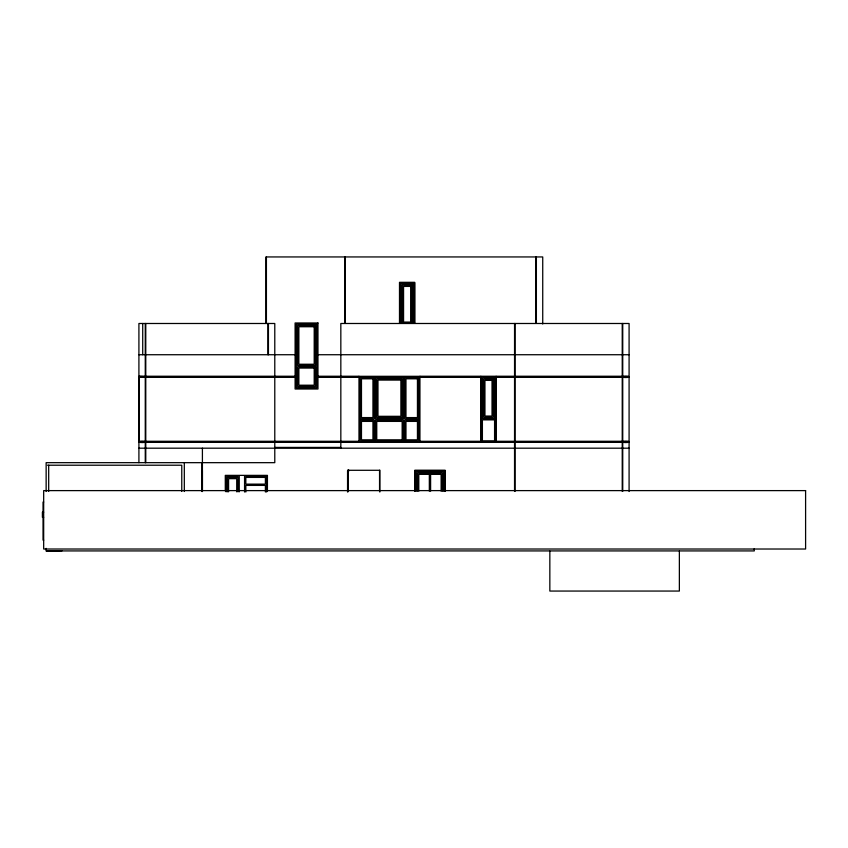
<?xml version="1.0" encoding="UTF-8"?>
<svg xmlns="http://www.w3.org/2000/svg" width="848" height="848" viewBox="0 0 848 848"><rect width="100%" height="100%" fill="white"/><g stroke="black" fill="none" stroke-linecap="round" stroke-linejoin="round"><path stroke-width="1.27" d="M138.913 442.094L138.913 376.576M202.407 491.511L202.407 470.545M399.747 282.607L399.747 323.226L399.747 282.607L414.471 282.607L414.471 323.226L414.471 282.607M481.123 442.094L481.123 376.576L495.847 376.576L495.847 442.094L481.123 442.094L481.123 376.576M495.847 442.094L495.847 376.576M145.262 377.074L138.913 377.328L145.262 377.328M145.262 441.331C136.846 440.366 136.846 443.324 145.262 442.349M622.739 377.328C631.156 378.303 631.156 375.346 622.739 376.311M622.739 442.349C631.156 443.324 631.156 440.366 622.739 441.331M46.205 548.38L46.205 550.924L62.021 550.776M138.913 354.729L295.104 354.729M317.968 354.729L629.089 354.729M145.262 376.311L138.913 376.311L145.262 376.565M145.771 376.311L295.104 376.311M317.968 376.311L514.545 376.311M515.054 376.311L622.231 376.311M145.771 376.565L295.104 376.565M317.968 376.565L358.98 376.565M419.94 376.565L480.869 376.565M496.101 376.565L514.545 376.565M515.054 376.565L622.231 376.565M622.739 376.565L628.834 376.565M145.771 377.074L295.104 377.074M317.968 377.074L358.98 377.074M419.94 377.074L480.869 377.074M496.101 377.074L514.545 377.074M515.054 377.074L622.231 377.074M622.739 377.074L628.834 377.074M145.771 377.328L295.104 377.328M317.968 377.328L358.98 377.328M419.94 377.328L480.869 377.328M496.101 377.328L514.545 377.328M515.054 377.328L622.231 377.328M403.425 417.587L376.713 417.587L376.713 378.802L402.153 378.802L402.153 417.587M360.199 418.859L374.222 418.859L374.222 377.54M418.721 418.859L404.697 418.859L404.697 377.54M360.199 420.131L374.222 420.131L374.222 441.077M418.721 420.131L404.697 420.131L404.697 441.077M403.425 439.815L376.756 439.815L376.756 421.392L402.153 421.392L402.153 439.815M145.771 441.331L358.98 441.331M419.94 441.331L480.869 441.331M496.101 441.331L514.545 441.331M515.054 441.331L622.231 441.331M139.167 441.585L145.262 441.585M145.771 441.585L358.98 441.585M419.94 441.585L480.869 441.585M496.101 441.585L514.545 441.585M515.054 441.585L622.231 441.585M622.739 441.585L628.834 441.585M139.167 442.094L145.262 442.094M145.771 442.094L358.98 442.094M419.94 442.094L480.869 442.094M496.101 442.094L514.545 442.094M515.054 442.094L622.231 442.094M622.739 442.094L628.834 442.094M145.771 442.349L514.545 442.349M515.054 442.349L622.231 442.349M274.784 447.426L340.832 447.426M138.913 448.189L629.089 448.189M47.456 465.213L181.769 465.213L181.769 491.437M347.807 470.29L379.554 470.29L379.554 491.246M429.332 474.361L418.795 474.361L418.795 491.183M430.604 474.361L441.14 474.361L441.14 491.183M347.934 490.388L348.369 491.649L348.316 470.11M43.672 502.037L43.036 502.037L43.036 540.134L43.672 540.134M43.672 512.192L42.4 512.192L42.4 517.269L43.672 517.269M46.205 550.924L754.285 550.924L754.285 548.635M679.365 551.126L679.365 591.056L549.843 591.056L549.843 551.126M629.089 491.511L629.089 323.491L340.832 323.491L340.832 448.189M622.739 323.491L622.739 491.342M622.231 323.491L622.231 491.342M542.731 324L542.731 256.944L265.901 256.944L265.901 323.014M536.381 256.944L536.381 323.014M535.872 256.944L535.872 323.014M515.065 323.491L515.054 491.342M514.556 323.491L514.545 491.342M496.101 376.311L496.101 442.349M480.869 376.311L480.869 442.349M445.211 491.193L445.211 470.29L414.725 470.29L414.725 491.193M444.946 491.172L444.946 470.545L414.99 470.545L414.99 491.172M443.674 491.172L443.674 471.817L416.262 471.817L416.262 491.172M442.412 491.183L442.412 473.089L417.534 473.089L417.534 491.183M430.604 473.089L430.604 491.183M429.332 473.089L429.332 491.183M419.94 376.311L419.94 442.349M414.725 323.289L414.725 282.342L399.493 282.342L399.493 323.289M413.199 323.311L413.199 283.879L401.019 283.879L401.019 323.311M403.425 377.54L403.425 418.859L375.441 418.859L375.441 377.54M403.425 441.077L403.425 420.131L375.494 420.131L375.494 441.077M379.809 470.089L379.809 492.052M358.98 376.311L358.98 442.349M348.825 470.216L348.825 471.022M347.934 470.131L347.934 491.268M347.553 470.778L347.553 492.052M345.147 256.944L345.147 323.014M344.648 256.944L344.648 323.014M268.434 323.491L268.434 354.729M267.936 323.491L267.936 354.729M267.427 491.119L267.427 475.368L225.292 475.368L225.292 490.928M266.664 492.01L266.664 476.131L244.563 476.131L244.563 492.01M266.41 256.944L266.41 323.014M265.392 492.02L265.392 485.395L245.835 485.395L245.835 492.02M239.253 491.84L239.253 476.131L226.056 476.131L226.056 491.84M237.991 491.851L237.991 477.403L227.317 477.403L227.317 491.851M236.719 491.84L236.719 478.664L228.589 478.664L228.589 491.84M202.407 448.189L202.407 491.48M201.898 462.605L201.898 491.511M184.313 462.669L184.313 491.49M145.771 323.491L145.771 462.669M145.262 323.491L145.262 462.669M142.718 323.491L142.718 354.729M138.913 462.669L138.913 323.491L274.784 323.491L274.784 462.669L46.142 462.669L46.142 491.49M48.686 465.213L48.686 491.437M411.927 285.14L402.291 285.14L402.291 323.353L411.927 323.353L411.927 285.14M410.665 286.412L403.563 286.412L403.563 322.081L410.665 322.081L410.665 286.412M317.968 322.982L295.104 322.982L295.104 389.009L317.968 389.009L317.968 322.982M316.749 324.201L296.323 324.201L296.323 387.748L316.749 387.748L316.749 324.201M315.477 325.473L297.595 325.473L297.595 365.52L315.477 365.52L315.477 325.473M314.205 326.734L298.867 326.734L298.867 364.248L314.205 364.248L314.205 326.734M315.477 366.792L297.595 366.792L297.595 386.476L315.477 386.476L315.477 366.792M314.205 368.064L298.867 368.064L298.867 385.204L314.205 385.204L314.205 368.064M418.721 377.54L360.199 377.54L360.199 441.077L418.721 441.077L418.721 377.54M494.575 377.848L482.395 377.848L482.395 418.594L494.575 418.594L494.575 377.848M372.95 378.802L361.471 378.802L361.471 417.587L372.95 417.587L372.95 378.802M417.449 378.802L405.969 378.802L405.969 417.587L417.449 417.587L417.449 378.802M493.303 379.12L483.667 379.12L483.667 417.322L493.303 417.322L493.303 379.12M400.892 380.074L377.975 380.074L377.975 416.315L400.892 416.315L400.892 380.074M492.031 380.381L484.939 380.381L484.939 416.061L492.031 416.061L492.031 380.381M494.575 419.866L482.395 419.866L482.395 440.822L494.575 440.822L494.575 419.866M372.95 421.392L361.471 421.392L361.471 439.815L372.95 439.815L372.95 421.392M417.449 421.392L405.969 421.392L405.969 439.815L417.449 439.815L417.449 421.392M265.392 477.403L245.835 477.403L245.835 484.134L265.392 484.134L265.392 477.403M805.6 490.61L43.672 490.61L43.672 549.016L805.6 549.016L805.6 490.61"/></g></svg>
